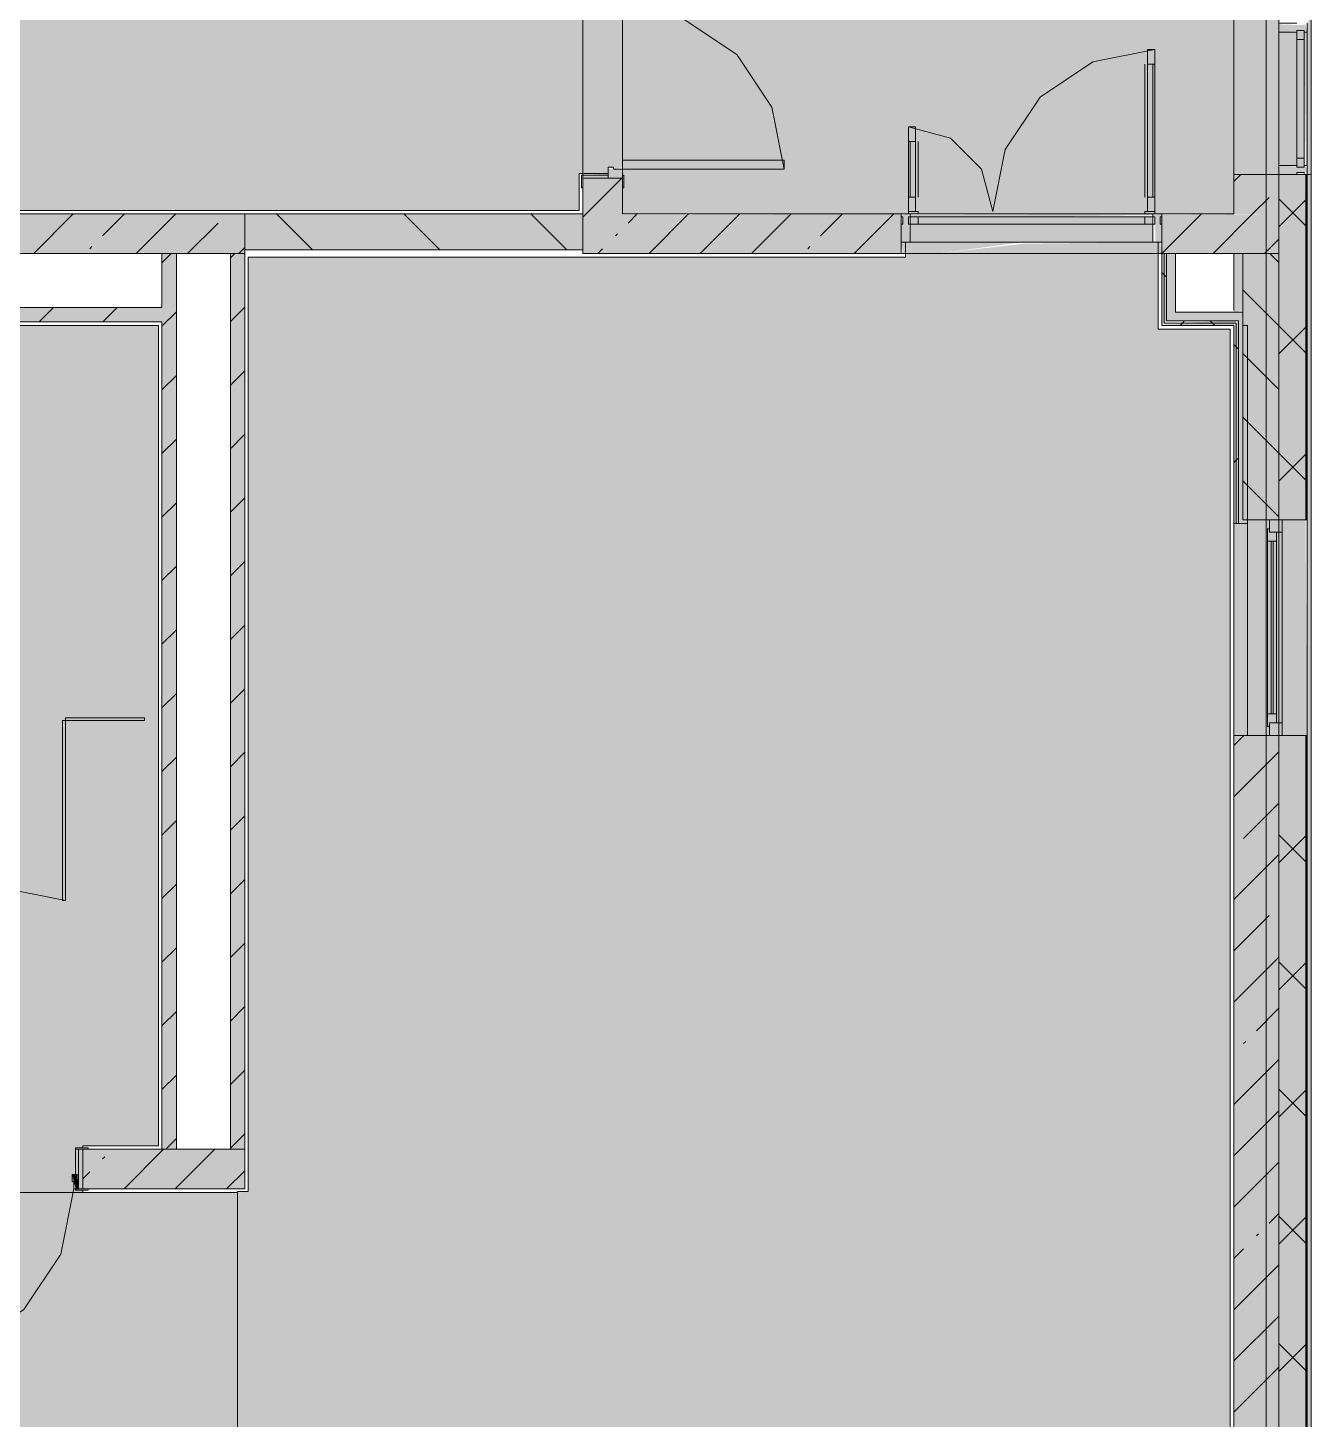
# Model space of a CAD drawing. Header units: millimetres. Extents: x -3817 to 677485, y -22715 to 103890.
# Drawn here: x -218.7 to -162.6, y -19573.2 to -19512.3 of the extents above; entities that cross this region are included whole.
import ezdxf

# ---------------------------------------------------------------- set-up
doc = ezdxf.new("R2010")
doc.units = ezdxf.units.MM
doc.layers.add('PDF _Геометрия', color=7, linetype='Continuous', true_color=0x1d1d1d)
doc.layers.add('PDF _Сплошная заливка', color=7, linetype='Continuous', true_color=0xffffff)

msp = doc.modelspace()

# ---------------------------------------------------------------- hatches: boundary and pattern name
at = {"layer": 'PDF _Сплошная заливка', "transparency": 33554559}
h = msp.add_hatch(color=256, dxfattribs=at)
h.paths.add_polyline_path([(-162.794, -19605.841), (-162.794, -19543.245), (-163.975, -19543.245), (-163.975, -19605.841), (-163.109, -19605.841)], flags=0)
h.paths.add_polyline_path([(-162.794, -19533.796), (-162.794, -19518.679), (-163.975, -19518.679), (-163.975, -19533.796), (-162.807, -19533.796)], flags=0)
h.paths.add_polyline_path([(-162.794, -19500.57), (-162.794, -19496.239), (-163.975, -19496.239), (-163.975, -19500.57), (-163.109, -19500.57)], flags=0)
h.paths.add_polyline_path([(-162.794, -19484.035), (-162.794, -19434.194), (-163.975, -19434.194), (-163.975, -19484.035), (-163.109, -19484.035)], flags=0)
h = msp.add_hatch(color=256, dxfattribs=at)
h.paths.add_polyline_path([(-165.55, -19520.411), (-163.975, -19520.411), (-163.975, -19518.679), (-165.944, -19518.679), (-165.944, -19520.411)], flags=0)
h.paths.add_polyline_path([(-165.944, -19500.57), (-163.975, -19500.57), (-163.975, -19496.239), (-165.944, -19496.239), (-165.944, -19499.589)], flags=0)
h.paths.add_polyline_path([(-165.082, -19484.035), (-163.975, -19484.035), (-163.975, -19435.375), (-165.944, -19435.375), (-165.944, -19484.035)], flags=0)
h = msp.add_hatch(color=256, dxfattribs=at)
h.paths.add_polyline_path([(-192.715, -19522.144), (-192.715, -19518.837), (-194.447, -19518.837), (-194.447, -19522.144)], flags=0)
h.paths.add_polyline_path([(-192.715, -19507.42), (-192.715, -19498.365), (-194.447, -19498.365), (-194.447, -19507.42), (-193.108, -19507.42)], flags=0)
h.paths.add_polyline_path([(-194.447, -19494.428), (-192.715, -19494.428), (-192.715, -19457.421), (-194.447, -19457.421), (-194.447, -19494.271)], flags=0)
h = msp.add_hatch(color=256, dxfattribs=at)
h.paths.add_polyline_path([(-180.51, -19520.411), (-165.944, -19520.405), (-165.944, -19497.971), (-192.715, -19497.971), (-192.639, -19507.813), (-189.171, -19507.813), (-189.171, -19508.207), (-192.715, -19508.207), (-192.715, -19518.049), (-185.628, -19518.049), (-185.628, -19518.443), (-192.715, -19518.443), (-192.715, -19520.411), (-185.628, -19520.411)], flags=0)
h.paths.add_polyline_path([(-169.547, -19520.303), (-169.723, -19520.303), (-169.723, -19513.217), (-169.408, -19513.217), (-169.487, -19520.303)], flags=0)
h.paths.add_polyline_path([(-180.056, -19520.303), (-180.195, -19520.227), (-180.117, -19516.602), (-179.88, -19516.602), (-179.88, -19520.303)], flags=0)
for points in [[(-280.507, -19521.149), (-273.538, -19521.149), (-273.538, -19520.348), (-273.42, -19520.348), (-273.42, -19520.254), (-194.604, -19520.254), (-194.604, -19518.64), (-193.344, -19518.64), (-193.344, -19518.364), (-193.108, -19518.443), (-192.715, -19518.364), (-192.748, -19507.813), (-193.344, -19507.813), (-193.344, -19507.617), (-194.604, -19507.617), (-194.604, -19506.002), (-201.139, -19506.002), (-201.139, -19498.522), (-278.944, -19498.522), (-280.349, -19500.956), (-280.622, -19500.799), (-279.308, -19498.522), (-363.102, -19498.522), (-363.102, -19503.089), (-363.417, -19503.089), (-363.417, -19498.522), (-371.527, -19498.522), (-371.527, -19514.585), (-354.921, -19514.585), (-354.921, -19520.254), (-332.434, -19520.254), (-332.434, -19516.602), (-332.119, -19516.602), (-332.119, -19520.254), (-321.962, -19520.254), (-321.962, -19513.217), (-321.647, -19513.217), (-321.647, -19520.254), (-300.821, -19520.254), (-300.821, -19516.868), (-300.427, -19516.868), (-300.427, -19520.254), (-290.585, -19520.254), (-290.585, -19513.325), (-290.191, -19513.325), (-290.191, -19520.254), (-280.9, -19520.254), (-280.9, -19520.348), (-280.782, -19520.411), (-280.782, -19521.149)], [(-165.944, -19518.679), (-163.975, -19518.679), (-163.975, -19500.57), (-165.944, -19500.57), (-165.944, -19516.287)], [(-162.731, -19512.459), (-162.811, -19512.112), (-163.023, -19512.144), (-163.968, -19512.112), (-163.968, -19512.459), (-162.865, -19512.38)], [(-163.18, -19518.285), (-163.18, -19512.459), (-163.968, -19512.459), (-163.968, -19518.285), (-163.551, -19518.285)], [(-163.109, -19518.364), (-162.865, -19518.364), (-162.865, -19512.38), (-163.18, -19512.38), (-163.18, -19518.364)], [(-162.731, -19518.285), (-162.731, -19512.459), (-162.865, -19512.459), (-162.794, -19518.285), (-162.771, -19518.285)], [(-163.18, -19518.679), (-163.109, -19518.6), (-162.731, -19518.587), (-162.794, -19518.323), (-162.865, -19518.364), (-163.968, -19518.285), (-163.968, -19518.679), (-163.549, -19518.679)], [(-162.558, -19606.078), (-162.558, -19518.679), (-162.731, -19518.679), (-162.794, -19605.904), (-163.975, -19605.904), (-163.975, -19606.078), (-162.731, -19606.078)], [(-263.653, -19522.144), (-209.249, -19522.144), (-209.249, -19520.411), (-267.515, -19520.461), (-267.515, -19522.144), (-265.31, -19522.144)], [(-180.51, -19521.642), (-180.117, -19521.642), (-180.195, -19520.405), (-180.477, -19520.461), (-180.432, -19520.539), (-180.51, -19521.041)], [(-175.305, -19520.539), (-169.487, -19520.461), (-169.487, -19520.405), (-180.117, -19520.461), (-180.117, -19520.539), (-175.458, -19520.539)], [(-169.251, -19521.642), (-169.093, -19521.642), (-169.093, -19520.405), (-169.454, -19520.461), (-169.408, -19520.539), (-169.373, -19521.642)], [(-175.263, -19520.854), (-169.487, -19520.854), (-169.487, -19520.539), (-180.117, -19520.539), (-180.117, -19520.854), (-175.421, -19520.854)], [(-180.117, -19521.642), (-169.487, -19521.642), (-169.487, -19520.854), (-180.117, -19520.854), (-180.117, -19521.041)], [(-209.546, -19561.355), (-209.249, -19561.355), (-209.249, -19522.144), (-209.879, -19522.144), (-209.879, -19561.355), (-209.564, -19561.355)], [(-209.092, -19602.534), (-200.077, -19602.534), (-200.077, -19599.936), (-196.927, -19599.936), (-196.927, -19602.534), (-168.944, -19602.534), (-168.944, -19599.771), (-166.101, -19599.771), (-166.101, -19525.45), (-169.251, -19525.45), (-169.251, -19521.642), (-175.147, -19521.713), (-178.931, -19522.144), (-180.313, -19522.144), (-180.313, -19522.301), (-209.092, -19522.301), (-209.092, -19563.205), (-209.564, -19563.244), (-209.564, -19602.534)], [(-169.093, -19525.293), (-168.995, -19525.195), (-168.995, -19522.144), (-169.093, -19522.144), (-169.093, -19524.636)], [(-168.995, -19525.195), (-168.897, -19525.096), (-168.897, -19522.144), (-168.995, -19522.144), (-168.995, -19524.636)], [(-165.55, -19533.796), (-163.975, -19533.796), (-163.975, -19522.144), (-165.55, -19522.144), (-165.55, -19528.81)], [(-212.871, -19525.136), (-212.871, -19524.506), (-266.885, -19524.506), (-266.885, -19525.136), (-262.367, -19525.136), (-262.276, -19524.978), (-261.925, -19525.136), (-248.194, -19525.136), (-248.104, -19524.978), (-247.752, -19525.136), (-233.99, -19525.081), (-233.931, -19524.978), (-233.579, -19525.136), (-212.978, -19525.136)], [(-168.944, -19525.293), (-165.944, -19525.293), (-165.944, -19525.195), (-168.944, -19525.242), (-168.995, -19525.293)], [(-162.731, -19543.245), (-162.807, -19533.796), (-163.975, -19533.796), (-163.975, -19543.245), (-162.771, -19543.245)], [(-164.464, -19542.851), (-164.385, -19542.694), (-164.07, -19542.694), (-164.07, -19534.347), (-164.385, -19534.347), (-164.464, -19534.347), (-164.464, -19542.694)], [(-165.944, -19604.66), (-163.975, -19604.66), (-163.975, -19543.245), (-165.944, -19543.245), (-165.944, -19603.951)]]:
    msp.add_hatch(color=256, dxfattribs=at).paths.add_polyline_path(points)
h = msp.add_hatch(color=256, dxfattribs=at)
h.paths.add_polyline_path([(-162.731, -19518.679), (-162.865, -19518.6), (-162.771, -19518.679)], flags=0)
h.paths.add_polyline_path([(-162.558, -19518.679), (-162.558, -19511.577), (-162.708, -19511.577), (-162.731, -19518.679)], flags=0)
h.paths.add_polyline_path([(-162.708, -19501.735), (-162.558, -19501.735), (-162.558, -19500.57), (-162.731, -19500.648), (-162.708, -19500.884)], flags=0)
h.paths.add_polyline_path([(-162.708, -19511.294), (-162.708, -19511.223), (-162.558, -19511.223), (-162.558, -19502.089), (-162.708, -19502.089), (-162.731, -19511.294)], flags=0)
at = {"layer": 'PDF _Сплошная заливка', "true_color": 0xe2e2e2, "transparency": 33554559}
h = msp.add_hatch(color=254, dxfattribs=at)
h.paths.add_polyline_path([(-192.715, -19518.837), (-192.715, -19518.443), (-193.344, -19518.443), (-193.344, -19518.837)], flags=0)
h.paths.add_polyline_path([(-193.344, -19507.892), (-193.108, -19507.813), (-192.715, -19507.813), (-192.715, -19507.42), (-193.344, -19507.42), (-193.344, -19507.813)], flags=0)
for points in [[(-180.117, -19520.303), (-179.88, -19520.303), (-179.88, -19516.602), (-180.195, -19516.602), (-180.195, -19520.303)], [(-187.2, -19518.443), (-185.628, -19518.443), (-185.628, -19518.049), (-192.715, -19518.049), (-192.715, -19518.443)], [(-216.568, -19562.457), (-216.533, -19562.457), (-216.533, -19561.355), (-216.651, -19561.355), (-216.651, -19562.457)]]:
    msp.add_hatch(color=254, dxfattribs=at).paths.add_polyline_path(points)
at = {"layer": 'PDF _Сплошная заливка', "transparency": 33554559}
h = msp.add_hatch(color=256, dxfattribs=at)
h.paths.add_polyline_path([(-202.103, -19521.986), (-194.447, -19521.986), (-194.447, -19520.411), (-209.249, -19520.411), (-209.249, -19521.986), (-209.092, -19521.986)], flags=0)
h.paths.add_polyline_path([(-301.215, -19521.986), (-301.215, -19520.411), (-303.577, -19520.461), (-303.577, -19521.986), (-301.648, -19521.986)], flags=0)
h.paths.add_polyline_path([(-285.31, -19521.986), (-281.097, -19521.986), (-281.097, -19520.411), (-289.798, -19520.461), (-289.798, -19521.986), (-285.467, -19521.986)], flags=0)
h.paths.add_polyline_path([(-273.224, -19521.986), (-267.515, -19521.986), (-267.561, -19520.411), (-273.224, -19520.461)], flags=0)
h = msp.add_hatch(color=256, dxfattribs=at)
h.paths.add_polyline_path([(-180.51, -19522.144), (-180.51, -19520.411), (-192.715, -19520.461), (-192.715, -19522.144), (-186.081, -19522.144)], flags=0)
h.paths.add_polyline_path([(-165.157, -19522.144), (-163.975, -19522.144), (-163.975, -19520.411), (-169.093, -19520.461), (-169.093, -19522.144), (-165.55, -19522.144)], flags=0)
h = msp.add_hatch(color=256, dxfattribs=at)
h.paths.add_polyline_path([(-180.195, -19522.144), (-178.931, -19522.144), (-175.157, -19521.642), (-180.51, -19521.642), (-180.432, -19522.144), (-180.313, -19522.144)], flags=0)
h.paths.add_polyline_path([(-169.251, -19522.144), (-169.093, -19522.144), (-169.172, -19521.642), (-169.251, -19521.642)], flags=0)
at = {"layer": 'PDF _Сплошная заливка', "true_color": 0xe7e7e7, "transparency": 33554559}
for points in [[(-168.897, -19525.096), (-168.503, -19525.096), (-168.503, -19522.144), (-168.897, -19522.144), (-168.897, -19524.636)], [(-165.747, -19525.096), (-165.55, -19525.096), (-165.564, -19524.703), (-168.503, -19524.703), (-168.503, -19525.096), (-165.944, -19525.096)]]:
    msp.add_hatch(color=254, dxfattribs=at).paths.add_polyline_path(points)
at = {"layer": 'PDF _Сплошная заливка', "transparency": 33554559}
h = msp.add_hatch(color=256, dxfattribs=at)
h.paths.add_polyline_path([(-165.353, -19543.245), (-163.975, -19543.245), (-163.975, -19533.796), (-165.353, -19533.796), (-165.353, -19542.694)], flags=0)
h.paths.add_polyline_path([(-164.464, -19542.851), (-164.385, -19534.347), (-164.07, -19534.347), (-164.07, -19542.694), (-164.385, -19542.694)], flags=0)
h.paths.add_polyline_path([(-165.944, -19525.293), (-165.55, -19525.293), (-165.747, -19525.195), (-165.555, -19525.096), (-165.747, -19525.096), (-165.845, -19525.195)], flags=0)
h.paths.add_polyline_path([(-165.944, -19524.703), (-165.55, -19524.636), (-165.55, -19522.144), (-165.944, -19522.144), (-165.944, -19524.636)], flags=0)
at = {"layer": 'PDF _Сплошная заливка', "true_color": 0xe7e7e7, "transparency": 33554559}
h = msp.add_hatch(color=254, dxfattribs=at)
h.paths.add_polyline_path([(-165.55, -19533.954), (-165.353, -19533.954), (-165.357, -19533.796), (-165.55, -19533.796), (-165.55, -19525.293), (-165.747, -19525.293), (-165.747, -19533.954)], flags=0)
h.paths.add_polyline_path([(-165.55, -19525.293), (-165.555, -19525.098), (-165.747, -19525.195)], flags=0)
at = {"layer": 'PDF _Сплошная заливка', "transparency": 33554559}
h = msp.add_hatch(color=256, dxfattribs=at)
h.paths.add_polyline_path([(-216.632, -19563.244), (-216.336, -19563.244), (-216.336, -19563.15), (-216.729, -19563.087), (-216.651, -19561.292), (-216.336, -19561.292), (-216.336, -19561.197), (-213.029, -19561.197), (-213.029, -19525.293), (-233.749, -19525.293), (-235.941, -19529.09), (-236.214, -19528.933), (-234.113, -19525.293), (-247.922, -19525.293), (-250.114, -19529.09), (-250.387, -19528.933), (-248.285, -19525.293), (-262.094, -19525.293), (-264.287, -19529.09), (-264.56, -19528.933), (-262.458, -19525.293), (-266.728, -19525.293), (-266.728, -19540.253), (-264.917, -19540.253), (-264.902, -19541.258), (-263.847, -19541.867), (-264.004, -19542.14), (-264.917, -19541.613), (-264.905, -19557.812), (-262.712, -19554.014), (-262.439, -19554.172), (-264.541, -19557.812), (-258.46, -19557.812), (-258.46, -19559.386), (-236.717, -19559.386), (-236.099, -19558.316), (-235.826, -19558.474), (-236.353, -19559.386), (-234.603, -19559.386), (-234.603, -19561.197), (-224.603, -19561.197), (-224.603, -19561.292), (-224.288, -19561.355), (-224.21, -19562.457), (-224.131, -19562.457), (-224.21, -19563.087), (-223.895, -19563.116), (-223.895, -19563.244), (-216.651, -19563.244)], flags=0)
h.paths.add_polyline_path([(-224.21, -19563.244), (-224.288, -19563.15), (-224.603, -19563.15), (-224.603, -19563.244), (-224.288, -19563.244)], flags=0)
h.paths.add_polyline_path([(-264.798, -19549.891), (-264.798, -19548.316), (-263.223, -19548.316), (-263.223, -19549.891), (-263.75, -19549.891)], flags=0)
h.paths.add_polyline_path([(-217.1, -19542.592), (-217.1, -19542.466), (-213.635, -19542.466), (-213.635, -19542.592), (-214.622, -19542.592)], flags=0)
h.paths.add_polyline_path([(-228.753, -19542.592), (-228.753, -19542.466), (-225.914, -19542.466), (-225.914, -19525.38), (-225.788, -19525.38), (-225.761, -19542.466), (-224.973, -19542.466), (-224.973, -19542.592), (-225.914, -19542.592)], flags=0)
h.paths.add_polyline_path([(-236.626, -19542.592), (-239.618, -19542.592), (-239.618, -19535.356), (-240.973, -19535.356), (-240.973, -19535.23), (-239.618, -19535.23), (-239.618, -19525.38), (-239.492, -19525.38), (-239.492, -19542.466), (-236.626, -19542.466)], flags=0)
h.paths.add_polyline_path([(-251.681, -19535.356), (-254.516, -19535.356), (-254.516, -19535.23), (-253.161, -19535.23), (-253.161, -19525.388), (-253.035, -19525.388), (-253.035, -19535.23), (-251.681, -19535.23)], flags=0)
h.paths.add_polyline_path([(-266.641, -19535.356), (-266.641, -19535.23), (-265.224, -19535.23), (-265.224, -19535.356), (-265.51, -19535.356)], flags=0)
h.paths.add_polyline_path([(-259.87, -19535.356), (-261.287, -19535.356), (-261.287, -19535.23), (-260.405, -19535.23), (-260.405, -19525.388), (-260.279, -19525.388), (-260.279, -19535.23), (-258.452, -19535.23), (-258.452, -19535.356)], flags=0)
h.paths.add_polyline_path([(-246.264, -19535.356), (-247.744, -19535.302), (-247.744, -19535.23), (-246.39, -19535.23), (-246.39, -19525.388), (-246.264, -19525.388), (-246.264, -19535.23), (-244.91, -19535.23), (-244.91, -19535.356)], flags=0)
at = {"layer": 'PDF _Сплошная заливка', "true_color": 0xe2ddcd, "transparency": 33554559}
msp.add_hatch(color=254, dxfattribs=at).paths.add_polyline_path([(-213.635, -19542.592), (-213.635, -19542.466), (-217.1, -19542.466), (-217.1, -19542.592), (-214.622, -19542.592)])
at = {"layer": 'PDF _Сплошная заливка', "transparency": 33554559}
h = msp.add_hatch(color=256, dxfattribs=at)
h.paths.add_polyline_path([(-259.838, -19602.534), (-259.838, -19599.936), (-256.689, -19599.936), (-256.689, -19602.534), (-218.265, -19602.495), (-218.265, -19599.936), (-215.115, -19599.936), (-215.115, -19602.534), (-209.564, -19602.534), (-209.564, -19563.244), (-223.895, -19563.244), (-223.895, -19570.567), (-224.21, -19570.555), (-224.21, -19563.244), (-267.673, -19563.244), (-267.673, -19551.906), (-279.798, -19551.906), (-279.798, -19558.442), (-280.113, -19558.442), (-280.113, -19551.906), (-284.522, -19551.906), (-284.522, -19563.874), (-284.617, -19563.878), (-284.68, -19564.347), (-284.916, -19564.268), (-285.31, -19564.347), (-285.31, -19564.662), (-285.467, -19564.662), (-285.409, -19574.504), (-285.31, -19574.504), (-285.31, -19574.898), (-284.68, -19574.898), (-284.617, -19575.291), (-284.522, -19575.291), (-284.522, -19602.495), (-259.956, -19602.534)], flags=0)
h.paths.add_polyline_path([(-285.467, -19575.291), (-285.373, -19575.291), (-285.442, -19574.898), (-285.467, -19574.898), (-285.467, -19575.197)], flags=0)
h.paths.add_polyline_path([(-285.31, -19564.268), (-285.373, -19563.874), (-285.467, -19563.91), (-285.467, -19564.268), (-285.373, -19564.268)], flags=0)
h = msp.add_hatch(color=256, dxfattribs=at)
h.paths.add_polyline_path([(-213.029, -19563.087), (-209.249, -19563.062), (-209.249, -19561.355), (-216.336, -19561.355), (-216.336, -19563.087), (-215.115, -19563.087)], flags=0)
h.paths.add_polyline_path([(-263.223, -19563.087), (-224.603, -19563.087), (-224.603, -19561.355), (-267.515, -19561.355), (-267.452, -19563.087), (-264.917, -19563.087)], flags=0)

# ---------------------------------------------------------------- linework, layer by layer
at = {"layer": 'PDF _Геометрия', "color": 253, "lineweight": 9, "true_color": 0xaaaaaa}
for points in [[(-164.527, -19618.882), (-164.527, -19525.301), (-164.527, -19524.901), (-164.527, -19431.319)], [(-169.097, -19520.411), (-165.944, -19520.411), (-165.944, -19499.589)], [(-185.628, -19518.443), (-186.168, -19515.731), (-187.704, -19513.432), (-190.003, -19511.896), (-192.715, -19511.357), (-190.943, -19510.882), (-189.646, -19509.585), (-189.171, -19507.813)], [(-192.715, -19508.207), (-192.715, -19518.443), (-192.715, -19507.813)], [(-180.195, -19520.303), (-180.195, -19516.602), (-178.345, -19517.098), (-176.99, -19518.453), (-176.495, -19520.303), (-175.955, -19517.591), (-174.419, -19515.292), (-172.12, -19513.756), (-169.408, -19513.217), (-169.408, -19520.303)], [(-169.834, -19513.847), (-169.834, -19519.673)], [(-169.408, -19513.847), (-169.723, -19513.847)], [(-169.487, -19513.847), (-169.487, -19519.673)], [(-180.195, -19517.232), (-179.88, -19517.232)], [(-180.117, -19517.232), (-180.117, -19519.673)], [(-179.77, -19517.232), (-179.77, -19519.673)], [(-273.42, -19520.348), (-273.42, -19520.254), (-194.604, -19520.254), (-194.604, -19518.64), (-193.344, -19518.64)], [(-180.195, -19519.673), (-179.88, -19519.673)], [(-169.408, -19519.673), (-169.723, -19519.673)], [(-192.715, -19520.411), (-180.496, -19520.411)], [(-179.762, -19520.405), (-179.762, -19520.303), (-180.195, -19520.303), (-180.195, -19520.405)], [(-169.841, -19520.405), (-169.841, -19520.303), (-169.408, -19520.303), (-169.408, -19520.405)], [(-180.195, -19520.539), (-180.195, -19520.854), (-179.762, -19520.854), (-179.762, -19520.539)], [(-169.408, -19520.539), (-169.408, -19520.854), (-169.841, -19520.854), (-169.841, -19520.539)], [(-180.313, -19521.642), (-180.313, -19522.301), (-209.092, -19522.301), (-209.092, -19563.205), (-209.564, -19563.205), (-209.564, -19602.534), (-209.092, -19602.534), (-200.077, -19602.534), (-200.077, -19599.936), (-196.927, -19599.936), (-196.927, -19602.534), (-194.132, -19602.534), (-168.944, -19602.534), (-168.944, -19599.771), (-166.101, -19599.771), (-166.101, -19525.45), (-169.251, -19525.45), (-169.251, -19521.642)], [(-165.944, -19524.636), (-165.944, -19522.144)], [(-216.336, -19561.292), (-216.336, -19561.197), (-213.029, -19561.197), (-213.029, -19525.293), (-233.749, -19525.293)], [(-165.944, -19599.936), (-165.944, -19525.293)], [(-262.791, -19602.534), (-259.956, -19602.534), (-259.838, -19602.534), (-259.838, -19599.936), (-256.689, -19599.936), (-256.689, -19602.534), (-235.784, -19602.534), (-235.784, -19602.495), (-232.083, -19602.495), (-232.083, -19602.534), (-218.265, -19602.534), (-218.265, -19599.936), (-215.115, -19599.936), (-215.115, -19602.534), (-209.564, -19602.534), (-209.564, -19563.244), (-223.895, -19563.244), (-216.336, -19563.244), (-216.336, -19563.15)], [(-216.729, -19563.087), (-217.299, -19565.95), (-218.92, -19568.376), (-221.347, -19569.998), (-224.21, -19570.567)]]:
    msp.add_lwpolyline(points, dxfattribs=at)
at = {"layer": 'PDF _Геометрия', "color": 7, "lineweight": 9}
for points in [[(-163.975, -19500.57), (-165.944, -19500.57), (-165.944, -19518.679), (-163.975, -19518.679), (-163.975, -19500.57), (-163.975, -19518.679), (-163.975, -19520.411), (-163.975, -19518.679)], [(-194.447, -19518.718), (-194.447, -19507.538)], [(-192.715, -19508.207), (-192.715, -19518.443)], [(-162.731, -19512.065), (-162.731, -19512.459), (-162.865, -19512.459), (-162.865, -19518.285), (-162.731, -19518.285), (-162.731, -19518.679), (-162.865, -19518.679), (-162.865, -19518.6), (-163.18, -19518.6), (-163.18, -19518.679), (-163.968, -19518.679), (-163.968, -19518.285), (-163.18, -19518.285)], [(-163.18, -19512.065), (-163.968, -19512.065), (-163.968, -19512.459), (-163.18, -19512.459)], [(-163.968, -19512.459), (-163.968, -19518.285)], [(-163.18, -19512.38), (-162.865, -19512.38)], [(-162.865, -19512.459), (-162.731, -19512.459), (-162.865, -19512.459)], [(-163.18, -19517.97), (-163.18, -19512.774)], [(-162.865, -19517.97), (-162.865, -19512.774)], [(-162.865, -19518.364), (-163.18, -19518.364)], [(-162.865, -19518.285), (-162.731, -19518.285), (-162.865, -19518.285)], [(-194.447, -19520.551), (-192.732, -19518.837)], [(-192.715, -19518.837), (-194.447, -19518.837)], [(-163.975, -19522.144), (-163.975, -19520.411), (-163.975, -19522.144), (-163.975, -19533.796), (-162.731, -19533.796), (-162.731, -19518.679), (-163.975, -19518.679), (-165.944, -19518.679), (-165.944, -19520.411), (-169.093, -19520.411), (-169.093, -19522.144), (-165.55, -19522.144), (-165.55, -19533.796), (-163.975, -19533.796), (-163.975, -19522.144), (-165.55, -19522.144)], [(-165.944, -19518.988), (-165.635, -19518.679)], [(-162.794, -19533.796), (-162.794, -19518.679)], [(-162.771, -19533.796), (-162.771, -19518.679)], [(-162.558, -19518.679), (-162.558, -19606.078), (-162.558, -19518.679)], [(-194.447, -19519.27), (-194.447, -19520.411), (-209.249, -19520.411), (-209.249, -19521.986), (-194.447, -19521.986), (-194.447, -19522.144), (-192.715, -19522.144), (-180.51, -19522.144), (-180.51, -19520.411), (-192.715, -19520.411), (-192.715, -19519.27)], [(-166.854, -19522.144), (-165.122, -19520.411), (-164.397, -19519.686)], [(-162.794, -19520.927), (-163.975, -19519.746)], [(-163.975, -19520.973), (-162.794, -19519.792)], [(-272.987, -19521.986), (-267.515, -19521.986), (-267.515, -19520.411), (-267.515, -19521.986), (-267.515, -19522.144), (-266.649, -19522.144), (-261.925, -19522.144), (-209.249, -19522.144), (-209.249, -19521.986), (-209.249, -19520.411), (-261.925, -19520.411), (-266.649, -19520.411), (-267.515, -19520.411), (-272.987, -19520.411)], [(-218.489, -19522.144), (-216.757, -19520.411)], [(-215.47, -19521.37), (-214.512, -19520.411)], [(-213.999, -19522.144), (-212.267, -19520.411)], [(-206.276, -19521.986), (-207.851, -19520.411)], [(-200.708, -19521.986), (-202.283, -19520.411)], [(-195.141, -19521.986), (-196.716, -19520.411)], [(-194.447, -19521.986), (-194.447, -19520.411)], [(-192.459, -19520.809), (-192.062, -19520.411)], [(-191.549, -19522.144), (-189.817, -19520.411)], [(-189.304, -19522.144), (-187.572, -19520.411)], [(-187.059, -19522.144), (-185.327, -19520.411)], [(-184.04, -19521.37), (-183.082, -19520.411)], [(-182.569, -19522.144), (-180.837, -19520.411)], [(-169.093, -19522.138), (-167.367, -19520.411)], [(-211.754, -19522.144), (-210.419, -19520.809)], [(-180.51, -19520.854), (-180.51, -19520.461)], [(-180.117, -19520.854), (-169.487, -19520.854), (-180.117, -19520.854), (-180.117, -19520.539), (-180.117, -19520.461)], [(-169.487, -19520.854), (-169.487, -19520.539), (-169.487, -19520.854), (-169.487, -19521.642), (-180.117, -19521.642), (-180.117, -19520.854), (-180.117, -19520.539)], [(-180.117, -19520.539), (-169.487, -19520.539), (-180.117, -19520.539)], [(-169.487, -19520.461), (-169.487, -19520.539)], [(-169.093, -19520.461), (-169.093, -19520.854)], [(-193.02, -19521.37), (-192.927, -19521.276)], [(-164.609, -19522.144), (-163.975, -19521.51)], [(-233.579, -19525.136), (-212.871, -19525.136), (-212.871, -19561.355), (-212.241, -19561.355), (-212.241, -19522.144), (-212.871, -19522.144), (-212.871, -19524.506), (-233.579, -19524.506), (-238.304, -19524.506), (-247.752, -19524.506), (-252.476, -19524.506), (-261.925, -19524.506), (-266.649, -19524.506), (-266.885, -19524.506), (-266.885, -19522.144), (-267.515, -19522.144), (-267.515, -19551.119), (-272.79, -19551.119)], [(-216.031, -19521.931), (-215.938, -19521.838)], [(-212.871, -19522.544), (-212.471, -19522.144)], [(-209.879, -19522.336), (-209.687, -19522.144)], [(-209.509, -19522.144), (-209.249, -19521.884)], [(-193.794, -19522.144), (-193.582, -19521.931)], [(-184.602, -19521.931), (-184.508, -19521.838)], [(-169.093, -19521.642), (-169.093, -19522.144), (-180.51, -19522.144), (-180.51, -19521.642)], [(-169.487, -19521.642), (-180.117, -19521.642)], [(-165.353, -19543.245), (-165.353, -19533.954), (-165.944, -19533.954), (-165.944, -19543.245), (-165.944, -19525.293), (-168.503, -19525.293), (-168.995, -19525.293), (-169.093, -19525.293), (-169.093, -19522.144), (-168.503, -19522.144), (-168.503, -19524.703), (-165.55, -19524.703), (-165.55, -19525.293), (-165.353, -19525.293), (-165.353, -19533.954), (-165.944, -19533.954), (-165.944, -19525.293)], [(-165.845, -19533.954), (-165.845, -19525.293), (-165.845, -19525.195), (-168.503, -19525.195), (-168.897, -19525.195), (-168.995, -19525.195), (-168.995, -19522.144)], [(-165.747, -19533.954), (-165.747, -19525.293), (-165.747, -19525.195), (-165.747, -19525.096), (-168.503, -19525.096), (-168.897, -19525.096), (-168.897, -19522.144)], [(-165.944, -19524.636), (-165.944, -19522.144)], [(-163.975, -19522.53), (-164.362, -19522.144)], [(-168.897, -19523.176), (-168.995, -19523.078), (-169.093, -19522.979)], [(-162.794, -19526.495), (-163.975, -19525.314), (-165.55, -19523.739)], [(-218.246, -19525.136), (-217.617, -19524.506)], [(-215.463, -19525.136), (-214.833, -19524.506)], [(-209.879, -19525.12), (-209.249, -19524.49)], [(-212.871, -19525.328), (-212.241, -19524.698)], [(-168.296, -19525.293), (-168.197, -19525.195), (-168.099, -19525.096)], [(-166.78, -19525.293), (-166.878, -19525.195), (-166.977, -19525.096)], [(-163.975, -19526.54), (-162.794, -19525.359)], [(-165.747, -19526.326), (-165.845, -19526.227), (-165.944, -19526.129)], [(-163.975, -19528.097), (-165.55, -19526.523)], [(-212.871, -19528.112), (-212.241, -19527.482)], [(-209.879, -19527.904), (-209.249, -19527.274)], [(-162.794, -19532.062), (-163.975, -19530.881), (-165.55, -19529.306)], [(-209.879, -19530.687), (-209.249, -19530.057)], [(-212.871, -19530.896), (-212.241, -19530.266)], [(-165.944, -19531.292), (-165.845, -19531.194), (-165.747, -19531.096)], [(-163.975, -19532.108), (-162.794, -19530.927)], [(-163.975, -19533.665), (-165.55, -19532.09)], [(-212.871, -19533.679), (-212.241, -19533.05)], [(-209.879, -19533.471), (-209.249, -19532.841)], [(-163.975, -19533.796), (-163.975, -19543.245), (-165.353, -19543.245), (-165.944, -19543.245)], [(-164.385, -19533.796), (-164.385, -19534.347)], [(-163.834, -19543.245), (-163.834, -19533.796)], [(-164.464, -19542.851), (-164.464, -19534.19)], [(-164.464, -19534.741), (-164.07, -19534.741)], [(-164.306, -19542.3), (-164.306, -19534.741)], [(-164.227, -19534.741), (-164.227, -19542.3)], [(-209.879, -19536.255), (-209.249, -19535.625)], [(-212.871, -19536.463), (-212.241, -19535.833)], [(-212.871, -19539.247), (-212.241, -19538.617)], [(-209.879, -19539.039), (-209.249, -19538.409)], [(-212.871, -19542.031), (-212.241, -19541.401)], [(-209.879, -19541.822), (-209.249, -19541.193)], [(-164.464, -19542.3), (-164.07, -19542.3)], [(-224.973, -19542.592), (-224.374, -19545.605), (-222.667, -19548.159), (-220.113, -19549.866), (-217.1, -19550.465), (-217.226, -19550.465), (-217.226, -19542.592), (-217.1, -19542.592), (-217.1, -19550.465)], [(-164.385, -19542.694), (-164.385, -19543.245)], [(-176.18, -19605.865), (-163.975, -19605.865), (-162.794, -19605.865), (-162.771, -19605.865), (-162.771, -19543.245)], [(-176.18, -19605.841), (-163.975, -19605.841), (-162.794, -19605.841), (-162.794, -19543.245)], [(-165.944, -19543.683), (-165.506, -19543.245)], [(-163.975, -19604.66), (-163.975, -19543.245), (-165.944, -19543.245), (-165.944, -19599.936)], [(-163.975, -19604.66), (-163.975, -19543.245), (-162.731, -19543.245), (-162.731, -19605.904)], [(-209.879, -19544.606), (-209.249, -19543.976)], [(-165.944, -19545.928), (-163.975, -19543.96)], [(-212.871, -19544.815), (-212.241, -19544.185)], [(-165.519, -19547.748), (-163.975, -19546.205)], [(-212.871, -19547.598), (-212.241, -19546.968)], [(-209.879, -19547.39), (-209.249, -19546.76)], [(-162.794, -19548.765), (-163.975, -19547.584)], [(-163.975, -19548.811), (-162.794, -19547.63)], [(-165.944, -19550.418), (-163.975, -19548.45)], [(-209.879, -19550.174), (-209.249, -19549.544)], [(-212.871, -19550.382), (-212.241, -19549.752)], [(-165.944, -19552.663), (-164.397, -19551.116)], [(-212.871, -19553.166), (-212.241, -19552.536)], [(-209.879, -19552.958), (-209.249, -19552.328)], [(-165.944, -19554.908), (-163.975, -19552.94)], [(-162.794, -19554.332), (-163.975, -19553.151)], [(-163.975, -19554.378), (-162.794, -19553.197)], [(-209.879, -19555.741), (-209.249, -19555.112)], [(-212.871, -19555.95), (-212.241, -19555.32)], [(-164.958, -19556.167), (-163.975, -19555.184)], [(-165.519, -19556.728), (-165.426, -19556.635)], [(-165.944, -19559.398), (-163.975, -19557.429)], [(-212.871, -19558.733), (-212.241, -19558.104)], [(-209.879, -19558.525), (-209.249, -19557.895)], [(-162.794, -19559.9), (-163.975, -19558.719)], [(-163.975, -19559.946), (-162.794, -19558.765)], [(-165.944, -19561.643), (-163.975, -19559.674)], [(-212.709, -19561.355), (-212.241, -19560.887)], [(-209.879, -19561.309), (-209.249, -19560.679)], [(-216.336, -19561.355), (-216.336, -19563.087)], [(-216.1, -19563.087), (-209.249, -19563.087), (-209.249, -19561.355), (-209.879, -19561.355), (-212.241, -19561.355)], [(-212.871, -19561.355), (-216.1, -19561.355)], [(-215.47, -19561.779), (-215.377, -19561.686)], [(-214.533, -19563.087), (-212.8, -19561.355)], [(-212.288, -19563.087), (-210.555, -19561.355)], [(-216.336, -19562.645), (-216.031, -19562.341)], [(-210.043, -19563.087), (-209.249, -19562.294)], [(-165.944, -19563.888), (-163.975, -19561.919)], [(-164.397, -19564.586), (-163.975, -19564.164)], [(-162.794, -19565.468), (-163.975, -19564.287)], [(-163.975, -19565.513), (-162.794, -19564.332)], [(-164.958, -19565.147), (-164.865, -19565.054)], [(-165.944, -19566.133), (-165.519, -19565.708)], [(-165.944, -19568.378), (-163.975, -19566.409)], [(-165.944, -19570.623), (-163.975, -19568.654)], [(-162.794, -19571.035), (-163.975, -19569.854)], [(-163.975, -19571.081), (-162.794, -19569.9)], [(-165.944, -19572.868), (-163.975, -19570.899)]]:
    msp.add_lwpolyline(points, dxfattribs=at)
for points in [[(-162.558, -19518.679), (-162.558, -19511.577)], [(-163.968, -19518.285), (-163.968, -19512.459), (-163.18, -19512.459), (-163.18, -19518.285)], [(-162.865, -19512.38), (-163.18, -19512.38), (-163.18, -19512.774), (-162.865, -19512.774)], [(-162.731, -19518.285), (-162.731, -19512.459)], [(-162.865, -19518.364), (-163.18, -19518.364), (-163.18, -19517.97), (-162.865, -19517.97)], [(-163.18, -19518.679), (-162.558, -19518.679)], [(-180.195, -19520.539), (-180.117, -19520.539), (-180.117, -19520.405), (-180.51, -19520.405), (-180.51, -19520.539), (-180.432, -19520.539), (-180.432, -19520.854), (-180.51, -19520.854), (-180.51, -19521.642), (-180.117, -19521.642), (-180.117, -19520.854), (-180.195, -19520.854)], [(-180.117, -19520.405), (-169.487, -19520.405)], [(-169.172, -19520.854), (-169.172, -19520.539), (-169.093, -19520.539), (-169.093, -19520.405), (-169.487, -19520.405), (-169.487, -19520.539), (-169.408, -19520.539), (-169.408, -19520.854), (-169.487, -19520.854), (-169.487, -19521.642), (-169.093, -19521.642), (-169.093, -19520.854)], [(-209.249, -19561.355), (-209.249, -19522.144), (-209.879, -19522.144), (-209.879, -19561.355)], [(-163.834, -19534.347), (-164.385, -19534.347), (-164.385, -19533.796), (-163.834, -19533.796)], [(-162.731, -19543.245), (-163.975, -19543.245), (-163.975, -19533.796), (-162.731, -19533.796)], [(-164.464, -19534.19), (-164.464, -19542.851), (-164.385, -19542.851), (-164.385, -19542.694), (-164.07, -19542.694), (-164.07, -19534.347), (-164.385, -19534.347), (-164.385, -19534.19)], [(-217.1, -19542.592), (-213.635, -19542.592), (-213.635, -19542.466), (-217.1, -19542.466)], [(-163.834, -19543.245), (-164.385, -19543.245), (-164.385, -19542.694), (-163.834, -19542.694)]]:
    msp.add_lwpolyline(points, close=True, dxfattribs=at)
at = {"layer": 'PDF _Геометрия', "color": 253, "lineweight": 9, "true_color": 0xaaaaaa}
for points in [[(-169.723, -19520.303), (-169.408, -19520.303), (-169.408, -19513.217), (-169.723, -19513.217), (-169.723, -19520.303), (-169.408, -19520.303), (-169.408, -19513.217), (-169.723, -19513.217)], [(-179.88, -19520.303), (-180.195, -19520.303), (-180.195, -19516.602), (-179.88, -19516.602), (-179.88, -19520.303), (-179.88, -19516.602), (-180.195, -19516.602), (-180.195, -19520.303)], [(-192.715, -19518.443), (-193.108, -19518.443), (-193.108, -19518.364), (-193.344, -19518.364), (-193.344, -19518.837), (-192.715, -19518.837)], [(-185.628, -19518.443), (-185.628, -19518.049), (-192.715, -19518.049), (-192.715, -19518.443)], [(-194.51, -19518.718), (-194.51, -19519.27), (-194.447, -19519.27), (-194.447, -19518.718)], [(-194.447, -19518.718), (-194.447, -19518.837), (-193.344, -19518.837), (-193.344, -19518.718)], [(-192.715, -19518.718), (-192.715, -19519.27), (-192.652, -19519.27), (-192.652, -19518.718)], [(-216.651, -19561.292), (-216.651, -19561.355), (-216.1, -19561.355), (-216.1, -19561.292)], [(-216.651, -19561.355), (-216.651, -19562.457), (-216.533, -19562.457), (-216.533, -19561.355)], [(-216.533, -19561.355), (-216.533, -19563.087), (-216.336, -19563.087), (-216.336, -19561.355)], [(-216.729, -19563.087), (-216.533, -19563.087), (-216.533, -19562.457), (-216.808, -19562.457), (-216.808, -19562.772), (-216.729, -19562.772)], [(-216.651, -19563.079), (-216.651, -19563.087), (-216.533, -19563.087), (-216.533, -19563.079)], [(-216.651, -19563.087), (-216.651, -19563.15), (-216.1, -19563.15), (-216.1, -19563.087)]]:
    msp.add_lwpolyline(points, close=True, dxfattribs=at)
at = {"layer": 'PDF _Сплошная заливка', "color": 254, "lineweight": 60, "true_color": 0xe2e2e2, "transparency": 33554559}
for points in [[(-169.408, -19520.303), (-169.408, -19513.217), (-169.723, -19520.303), (-169.723, -19513.217)], [(-193.344, -19518.837), (-193.344, -19518.718), (-194.447, -19518.837), (-194.447, -19518.718)], [(-216.533, -19563.087), (-216.568, -19562.457), (-216.651, -19563.087), (-216.807, -19562.46)]]:
    msp.add_solid(points, dxfattribs=at)
at = {"layer": 'PDF _Сплошная заливка', "lineweight": 60, "transparency": 33554559}
for points in [[(-193.344, -19518.718), (-193.344, -19518.64), (-194.447, -19518.718)], [(-212.241, -19561.355), (-212.241, -19522.144), (-212.871, -19561.355), (-212.871, -19522.144)], [(-168.897, -19525.195), (-165.845, -19525.195), (-168.897, -19525.179), (-165.845, -19525.096)], [(-165.845, -19533.954), (-165.845, -19525.293), (-165.944, -19533.954), (-165.944, -19525.293)], [(-165.747, -19533.954), (-165.747, -19525.293), (-165.845, -19533.954), (-165.845, -19525.293)], [(-162.771, -19533.796), (-162.731, -19533.796), (-162.771, -19531.576)], [(-162.794, -19533.796), (-162.771, -19533.796), (-162.794, -19533.009)], [(-165.353, -19543.245), (-165.353, -19533.954), (-165.944, -19543.245), (-165.944, -19533.954)]]:
    msp.add_solid(points, dxfattribs=at)
at = {"layer": 'PDF _Сплошная заливка', "color": 7, "lineweight": 60, "true_color": 0xfbfbfb, "transparency": 33554559}
msp.add_solid([(-216.336, -19563.087), (-216.336, -19561.355), (-216.533, -19563.087), (-216.533, -19561.355)], dxfattribs=at)

doc.saveas('drawing.dxf')
